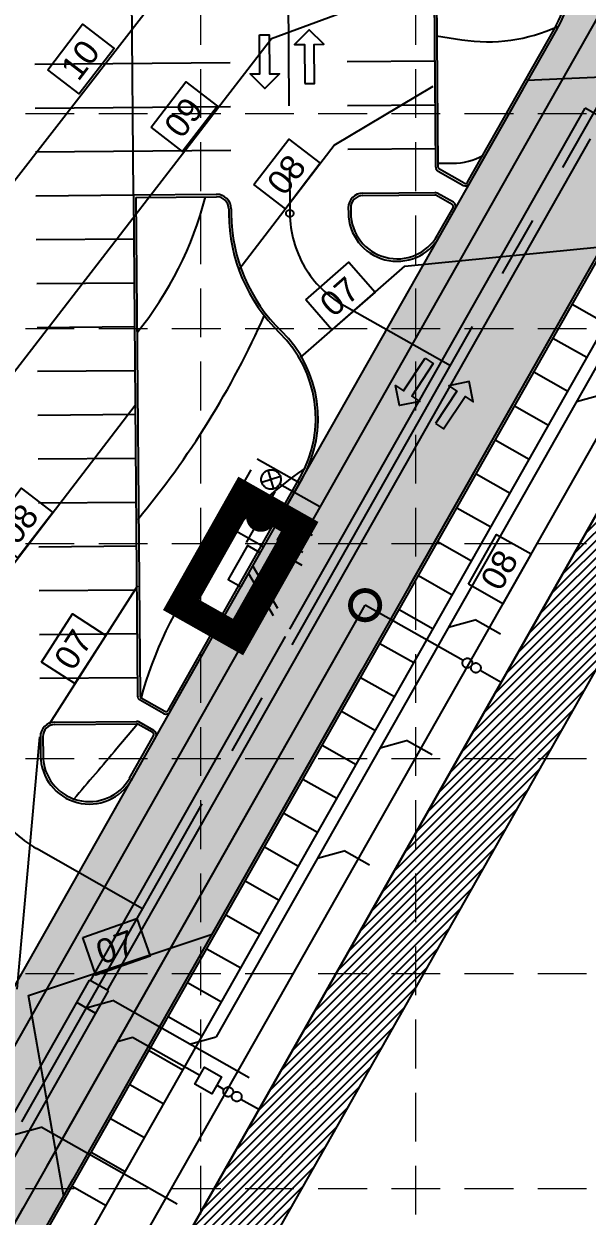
# Model space of a CAD drawing. Header units: feet. Extents: x 2467609 to 2470436, y 7119976 to 7121745.
# Drawn here: x 2468059.9 to 2468175.4, y 7121163.6 to 7121408.2 of the extents above; entities that cross this region are included whole.
import ezdxf
from ezdxf.enums import TextEntityAlignment as Align

# ---------------------------------------------------------------- set-up
doc = ezdxf.new("R2010")
doc.units = ezdxf.units.FT
doc.header["$LTSCALE"] = 100
doc.header["$MEASUREMENT"] = 0
for name, pattern in [('06117 BASE$0$CENTER2', [1.125, 0.75, -0.125, 0.125, -0.125]), ('06117 BASE$0$STRIPE', [1.2, 1, -0.2]), ('06117 WS Base$0$DASHED_SS3', [1.1, 1, -0.1]), ('06117 WS Base$0$HIDDEN', [0.375, 0.25, -0.125]), ('06117 WS Base$0$HIDDEN2', [0.1875, 0.125, -0.0625]), ('CENTER2', [1.125, 0.75, -0.125, 0.125, -0.125]), ('HIDDEN', [0.375, 0.25, -0.125]), ('SDASH', [0.15, 0.1, -0.05]), ('STRIPE', [1.2, 1, -0.2])]:
    doc.linetypes.add(name, pattern=pattern)
for name, color, linetype, lineweight in [('06117 BASE$0$A-BLDG1-HATCH', 253, 'Continuous', 25), ('06117 BASE$0$C-sidewk-strip', 253, 'Continuous', 25), ('06117 BASE$0$CP Inlet', 253, 'Continuous', 25), ('06117 BASE$0$CPCL', 253, '06117 BASE$0$CENTER2', 25), ('06117 BASE$0$CPCURB', 8, 'Continuous', 25), ('06117 BASE$0$CPCURB2', 8, 'Continuous', 25), ('06117 BASE$0$CPSTRIPE', 253, 'Continuous', 25), ('06117 BASE$0$CPWALK', 8, 'Continuous', 25), ('06117 BASE$0$DIR-ARROW', 8, 'Continuous', 25), ('CPCL', 7, 'CENTER2', 25)]:
    doc.layers.add(name, color=color, linetype=linetype, lineweight=lineweight)
for name, color, linetype in [('06117 BASE$0$BLDG-Exterior', 3, 'Continuous'), ('06117 BASE$0$firelane', 8, '06117 BASE$0$STRIPE'), ('06117 WS Base$0$CPFIT', 7, 'Continuous'), ('06117 WS Base$0$CPSEWER', 7, '06117 WS Base$0$DASHED_SS3'), ('06117 WS Base$0$CPSEWER Connect', 7, 'Continuous'), ('06117 WS Base$0$CPSEWER-FIT2', 7, 'Continuous'), ('06117 WS Base$0$CPWATER', 7, 'Continuous'), ('06117 WS Base$0$LINE-B', 1, 'Continuous'), ('06117 WS Base$0$Wtr Esmt', 8, '06117 WS Base$0$HIDDEN'), ('06117 WS Base$0$WTR-ESMT', 8, '06117 WS Base$0$HIDDEN2'), ('CPCONT', 253, 'Continuous'), ('FIRELANE-HATCH', 253, 'STRIPE'), ('GRID', 254, 'HIDDEN'), ('proposed ec', 6, 'SDASH')]:
    doc.layers.add(name, color=color, linetype=linetype)
doc.styles.get("Standard").update_dxf_attribs({"font": 'ARIAL.TTF'})
pattern_1 = [(45, (0, 0), (-0.88388347648, 0.88388347648), [])]

msp = doc.modelspace()

# ---------------------------------------------------------------- hatches: boundary and pattern name
at = {"layer": '06117 BASE$0$A-BLDG1-HATCH'}
h = msp.add_hatch(dxfattribs=at)
h.set_pattern_fill('ANSI31', color=255, scale=10, style=0)
h.set_pattern_definition(pattern_1)
h.paths.add_polyline_path([(2468296.01, 7121182.71), (2468297.32, 7121185.03), (2468300.51, 7121183.22), (2468299.2, 7121180.9), (2468306.74, 7121176.63), (2468301.86, 7121168.08), (2468314.36, 7121161.01), (2468311.74, 7121156.37), (2468312.32, 7121156.04), (2468271.24, 7121083.54), (2468270.37, 7121084.03), (2468264.45, 7121073.59), (2468265.3, 7121073.1), (2468263.52, 7121069.91), (2468258.75, 7121061.49), (2468246.92, 7121040.61), (2468236.33, 7121046.61), (2468232.72, 7121040.23), (2468228.63, 7121016.11), (2468212.85, 7120988.27), (2468194.27, 7120972.36), (2468190.66, 7120965.98), (2468204.14, 7120958.34), (2468200.53, 7120951.96), (2468201.11, 7120951.63), (2468085.76, 7120748.04), (2468085.18, 7120748.37), (2468082.06, 7120742.86), (2468079.16, 7120744.5), (2468069.79, 7120727.97), (2468033.25, 7120748.67), (2468035.06, 7120751.86), (2468038.25, 7120750.05), (2468041.7, 7120756.15), (2468038.51, 7120757.95), (2468042.29, 7120764.62), (2468000.23, 7120788.45), (2467996.46, 7120781.78), (2467993.26, 7120783.59), (2467989.81, 7120777.49), (2467993, 7120775.69), (2467991.2, 7120772.5), (2467954.65, 7120793.2), (2467964.02, 7120809.73), (2467961.12, 7120811.37), (2467964.24, 7120816.88), (2467963.66, 7120817.21), (2468079.01, 7121020.81), (2468079.59, 7121020.48), (2468083.2, 7121026.86), (2468085.81, 7121025.38), (2468090.08, 7121032.92), (2468087.47, 7121034.4), (2468087.89, 7121035.13), (2468065.26, 7121047.94), (2468064.85, 7121047.22), (2468062.24, 7121048.7), (2468063.72, 7121051.31), (2468064.88, 7121050.65), (2468067.06, 7121054.49), (2468078.59, 7121064.34), (2468072.34, 7121067.88), (2468074.15, 7121071.07), (2468076.33, 7121069.83), (2468088.48, 7121091.3), (2468086.31, 7121092.53), (2468088.12, 7121095.72), (2468094.37, 7121092.18), (2468096.88, 7121107.13), (2468099.06, 7121110.97), (2468097.9, 7121111.63), (2468098.51, 7121112.72), (2468090.97, 7121116.99), (2468090.36, 7121115.9), (2468086.73, 7121117.96), (2468088.21, 7121120.57), (2468090.82, 7121119.09), (2468095.09, 7121126.63), (2468080.3, 7121135.01), (2468083.59, 7121140.81), (2468083.01, 7121141.14), (2468198.35, 7121344.73), (2468198.93, 7121344.41), (2468202.06, 7121349.92), (2468204.96, 7121348.27), (2468214.32, 7121364.8), (2468250.87, 7121344.1), (2468249.06, 7121340.91), (2468245.87, 7121342.72), (2468242.42, 7121336.63), (2468245.61, 7121334.82), (2468241.83, 7121328.15), (2468283.88, 7121304.33), (2468287.66, 7121311), (2468291.14, 7121309.02), (2468294.59, 7121315.11), (2468291.11, 7121317.09), (2468292.92, 7121320.28), (2468329.46, 7121299.57), (2468320.1, 7121283.04), (2468323, 7121281.4), (2468319.87, 7121275.89), (2468320.45, 7121275.56), (2468274.69, 7121194.79)])
h.paths.add_polyline_path([(2468220.34, 7121343.64), (2468226.11, 7121340.3), (2468220.94, 7121331.17), (2468224.42, 7121329.2), (2468220.47, 7121322.24), (2468236.57, 7121313.12), (2468273.55, 7121292.17), (2468289.79, 7121282.97), (2468293.73, 7121289.93), (2468297.21, 7121287.96), (2468302.38, 7121297.08), (2468308.21, 7121293.85), (2468308.09, 7121293.63), (2468299.25, 7121277.82), (2468302.62, 7121275.86), (2468253.91, 7121189.9), (2468286.54, 7121171.41), (2468281.45, 7121162.42), (2468293.92, 7121155.35), (2468240.68, 7121061.39), (2468230.56, 7121067.12), (2468218.47, 7121045.9), (2468214.25, 7121020.65), (2468201.58, 7120998.28), (2468182.93, 7120982.41), (2468168.85, 7120961.1), (2468183.7, 7120952.69), (2468076.4, 7120763.3), (2468072.92, 7120765.27), (2468063.88, 7120749.32), (2468063.72, 7120749.03), (2468057.92, 7120752.32), (2468063.18, 7120761.6), (2468059.7, 7120763.57), (2468063.64, 7120770.53), (2468047.4, 7120779.73), (2468010.57, 7120800.6), (2467994.33, 7120809.8), (2467990.38, 7120802.84), (2467986.9, 7120804.81), (2467981.74, 7120795.69), (2467975.9, 7120798.92), (2467976.01, 7120799.11), (2467985.05, 7120815.06), (2467981.56, 7120817.03), (2468088.86, 7121006.42), (2468089.95, 7121005.8), (2468109.42, 7121040.17), (2468095.28, 7121048.18), (2468084.26, 7121054.42), (2468094.38, 7121072.29), (2468102.4, 7121086.45), (2468111.24, 7121102.04), (2468120.12, 7121117.72), (2468113.01, 7121121.74), (2468118.01, 7121130.55), (2468100.69, 7121140.56), (2468207.71, 7121329.47), (2468211.19, 7121327.5)], flags=16)
h = msp.add_hatch(dxfattribs=at)
h.set_pattern_fill('ANSI31', color=255, scale=10, style=0)
h.set_pattern_definition(pattern_1)
h.paths.add_polyline_path([(2468296.01, 7121182.71), (2468297.32, 7121185.03), (2468300.51, 7121183.22), (2468299.2, 7121180.9), (2468306.74, 7121176.63), (2468301.86, 7121168.08), (2468314.36, 7121161.01), (2468311.74, 7121156.37), (2468312.32, 7121156.04), (2468271.24, 7121083.54), (2468270.37, 7121084.03), (2468264.45, 7121073.59), (2468265.3, 7121073.1), (2468263.52, 7121069.91), (2468258.75, 7121061.49), (2468246.92, 7121040.61), (2468236.33, 7121046.61), (2468232.72, 7121040.23), (2468228.63, 7121016.11), (2468212.85, 7120988.27), (2468194.27, 7120972.36), (2468190.66, 7120965.98), (2468204.14, 7120958.34), (2468200.53, 7120951.96), (2468201.11, 7120951.63), (2468085.76, 7120748.04), (2468085.18, 7120748.37), (2468082.06, 7120742.86), (2468079.16, 7120744.5), (2468069.79, 7120727.97), (2468033.25, 7120748.67), (2468035.06, 7120751.86), (2468038.25, 7120750.05), (2468041.7, 7120756.15), (2468038.51, 7120757.95), (2468042.29, 7120764.62), (2468000.23, 7120788.45), (2467996.46, 7120781.78), (2467993.26, 7120783.59), (2467989.81, 7120777.49), (2467993, 7120775.69), (2467991.2, 7120772.5), (2467954.65, 7120793.2), (2467964.02, 7120809.73), (2467961.12, 7120811.37), (2467964.24, 7120816.88), (2467963.66, 7120817.21), (2468079.01, 7121020.81), (2468079.59, 7121020.48), (2468083.2, 7121026.86), (2468085.81, 7121025.38), (2468090.08, 7121032.92), (2468087.47, 7121034.4), (2468087.89, 7121035.13), (2468065.26, 7121047.94), (2468064.85, 7121047.22), (2468062.24, 7121048.7), (2468063.72, 7121051.31), (2468064.88, 7121050.65), (2468067.06, 7121054.49), (2468078.59, 7121064.34), (2468072.34, 7121067.88), (2468074.15, 7121071.07), (2468076.33, 7121069.83), (2468088.48, 7121091.3), (2468086.31, 7121092.53), (2468088.12, 7121095.72), (2468094.37, 7121092.18), (2468096.88, 7121107.13), (2468099.06, 7121110.97), (2468097.9, 7121111.63), (2468098.51, 7121112.72), (2468090.97, 7121116.99), (2468090.36, 7121115.9), (2468086.73, 7121117.96), (2468088.21, 7121120.57), (2468090.82, 7121119.09), (2468095.09, 7121126.63), (2468080.3, 7121135.01), (2468083.59, 7121140.81), (2468083.01, 7121141.14), (2468198.35, 7121344.73), (2468198.93, 7121344.41), (2468202.06, 7121349.92), (2468204.96, 7121348.27), (2468214.32, 7121364.8), (2468250.87, 7121344.1), (2468249.06, 7121340.91), (2468245.87, 7121342.72), (2468242.42, 7121336.63), (2468245.61, 7121334.82), (2468241.83, 7121328.15), (2468283.88, 7121304.33), (2468287.66, 7121311), (2468291.14, 7121309.02), (2468294.59, 7121315.11), (2468291.11, 7121317.09), (2468292.92, 7121320.28), (2468329.46, 7121299.57), (2468320.1, 7121283.04), (2468323, 7121281.4), (2468319.87, 7121275.89), (2468320.45, 7121275.56), (2468274.69, 7121194.79)])
h.paths.add_polyline_path([(2468220.34, 7121343.64), (2468226.11, 7121340.3), (2468220.94, 7121331.17), (2468224.42, 7121329.2), (2468220.47, 7121322.24), (2468236.57, 7121313.12), (2468273.55, 7121292.17), (2468289.79, 7121282.97), (2468293.73, 7121289.93), (2468297.21, 7121287.96), (2468302.38, 7121297.08), (2468308.21, 7121293.85), (2468308.09, 7121293.63), (2468299.25, 7121277.82), (2468302.62, 7121275.86), (2468253.91, 7121189.9), (2468286.54, 7121171.41), (2468281.45, 7121162.42), (2468293.92, 7121155.35), (2468240.68, 7121061.39), (2468230.56, 7121067.12), (2468218.47, 7121045.9), (2468214.25, 7121020.65), (2468201.58, 7120998.28), (2468182.93, 7120982.41), (2468168.85, 7120961.1), (2468183.7, 7120952.69), (2468076.4, 7120763.3), (2468072.92, 7120765.27), (2468063.88, 7120749.32), (2468063.72, 7120749.03), (2468057.92, 7120752.32), (2468063.18, 7120761.6), (2468059.7, 7120763.57), (2468063.64, 7120770.53), (2468047.4, 7120779.73), (2468010.57, 7120800.6), (2467994.33, 7120809.8), (2467990.38, 7120802.84), (2467986.9, 7120804.81), (2467981.74, 7120795.69), (2467975.9, 7120798.92), (2467976.01, 7120799.11), (2467985.05, 7120815.06), (2467981.56, 7120817.03), (2468088.86, 7121006.42), (2468089.95, 7121005.8), (2468109.42, 7121040.17), (2468095.28, 7121048.18), (2468084.26, 7121054.42), (2468094.38, 7121072.29), (2468102.4, 7121086.45), (2468111.24, 7121102.04), (2468120.12, 7121117.72), (2468113.01, 7121121.74), (2468118.01, 7121130.55), (2468100.69, 7121140.56), (2468207.71, 7121329.47), (2468211.19, 7121327.5)], flags=16)
at = {"layer": 'FIRELANE-HATCH'}
h = msp.add_hatch(color=9, dxfattribs=at)
h.paths.add_polyline_path([(2468922.97, 7121187.19, -0.414214), (2468942.81, 7121207.35), (2469278.26, 7121210.08), (2469277.9, 7121254.08, -0.414214), (2469297.74, 7121274.24), (2469375.13, 7121274.87, -0.137354), (2469390.75, 7121270.64), (2469629.71, 7121128.09, -0.261956), (2469644.34, 7121102.57), (2469645.12, 7121007.13, 0.414214), (2469699.55, 7120953.58), (2469751.67, 7120954, 0.261956), (2469797.6, 7120980.33), (2469803.18, 7120989.68, 0.414214), (2469784.47, 7121063.72), (2469403.04, 7121291.25, 0.137354), (2469374.94, 7121298.87), (2468491.92, 7121291.68, -0.131652), (2468476.89, 7121295.58), (2468199.89, 7121452.51, -0.072593), (2468186.2, 7121463.15, 0.206219), (2468142.45, 7121481.57), (2467847.8, 7121479.17), (2467848.23, 7121449.17), (2468142.69, 7121451.57, -0.577353), (2468169.04, 7121406.78), (2467935.49, 7120994.55, -0.266268), (2467909.82, 7120979.34), (2467855.02, 7120978.55), (2467855.45, 7120948.56), (2467910.25, 7120949.35, 0.266268), (2467961.59, 7120979.76), (2468192.67, 7121387.64, -0.414214), (2468233.56, 7121398.96), (2468336.11, 7121340.86, -0.414214), (2468347.43, 7121299.97), (2468320.22, 7121251.95, 0.414214), (2468338.7, 7121185.16), (2468373.42, 7121165.49, 0.57735), (2468446.57, 7121208.52), (2468446.28, 7121243.96, -1), (2468481.65, 7121244.25), (2468482.67, 7121118.6, 0.414214), (2468532.07, 7121070), (2468873.9, 7121072.79, -0.414214), (2468894.07, 7121052.95), (2468895.4, 7120889.72), (2468884.83, 7120735.24, -0.392002), (2468855.14, 7120707.29), (2468450.27, 7120703.99, -0.131652), (2468375.11, 7120723.48), (2468264.21, 7120786.31, 0.463862), (2468102.32, 7120726.63, 0.45081), (2468173.2, 7120596.29), (2468276.95, 7120572.47, -0.347281), (2468315.76, 7120524.14), (2468315.82, 7120517.93), (2468339.81, 7120518.12), (2468339.76, 7120524.34, 0.347281), (2468282.32, 7120595.86), (2468178.57, 7120619.68, -0.45081), (2468124.87, 7120718.42, -0.463862), (2468252.38, 7120765.43), (2468363.28, 7120702.6, 0.131652), (2468450.47, 7120679.99), (2468832.08, 7120683.1, -0.414214), (2468867.36, 7120648.39), (2468868.39, 7120522.43), (2468892.38, 7120522.62), (2468891.26, 7120660.62), (2468903.26, 7120660.72), (2468904.38, 7120522.72), (2468928.38, 7120522.92)])
h.paths.add_polyline_path([(2468873.66, 7121102.78), (2468531.82, 7121100, -0.414214), (2468506.62, 7121124.8), (2468505.62, 7121247.79, -0.414214), (2468525.46, 7121267.95), (2468872.29, 7121270.78, -0.414214), (2468892.45, 7121250.94), (2468893.5, 7121122.95, -0.414214)], flags=16)
h.paths.add_polyline_path([(2468942.29, 7121271.35), (2469233.74, 7121273.72, -1), (2469234.06, 7121233.72), (2468942.62, 7121231.35, -1)], flags=16)
h.paths.add_polyline_path([(2468385.25, 7121186.37), (2468350.53, 7121206.04, -0.414214), (2468341.1, 7121240.12), (2468370.77, 7121292.49, -0.414214), (2468404.85, 7121301.92), (2468409.33, 7121299.38, -0.267949), (2468422.01, 7121277.83), (2468422.57, 7121208.33, -0.57735)], flags=16)
h.paths.add_polyline_path([(2469698.85, 7121086.85), (2469772.17, 7121043.11, -0.414214), (2469782.57, 7121001.98), (2469776.99, 7120992.63, -0.261956), (2469751.47, 7120978), (2469699.36, 7120977.57, -0.414214), (2469669.11, 7121007.33), (2469668.61, 7121069.51, -0.584841)], flags=16)

# ---------------------------------------------------------------- linework, layer by layer
at = {"layer": '06117 BASE$0$A-BLDG1-HATCH', "color": 255}
for points in [[(2468083.01, 7121141.14), (2468198.35, 7121344.73)], [(2468083.01, 7121141.14), (2468198.35, 7121344.73)], [(2468100.69, 7121140.56), (2468207.71, 7121329.47), (2468211.19, 7121327.5), (2468220.34, 7121343.64), (2468226.11, 7121340.3), (2468220.94, 7121331.17), (2468224.42, 7121329.2), (2468220.47, 7121322.24), (2468236.57, 7121313.12), (2468273.55, 7121292.17), (2468289.79, 7121282.97), (2468293.73, 7121289.93), (2468297.21, 7121287.96), (2468302.38, 7121297.08), (2468308.21, 7121293.85), (2468308.09, 7121293.63), (2468299.25, 7121277.82), (2468302.62, 7121275.86), (2468253.91, 7121189.9), (2468286.54, 7121171.41), (2468281.45, 7121162.42)], [(2468100.69, 7121140.56), (2468207.71, 7121329.47), (2468211.19, 7121327.5), (2468220.34, 7121343.64), (2468226.11, 7121340.3), (2468220.94, 7121331.17), (2468224.42, 7121329.2), (2468220.47, 7121322.24), (2468236.57, 7121313.12), (2468273.55, 7121292.17), (2468289.79, 7121282.97), (2468293.73, 7121289.93), (2468297.21, 7121287.96), (2468302.38, 7121297.08), (2468308.21, 7121293.85), (2468308.09, 7121293.63), (2468299.25, 7121277.82), (2468302.62, 7121275.86), (2468253.91, 7121189.9), (2468286.54, 7121171.41), (2468281.45, 7121162.42)]]:
    msp.add_lwpolyline(points, dxfattribs=at)
at = {"layer": '06117 BASE$0$BLDG-Exterior', "color": 7}
msp.add_lwpolyline([(2468198.35, 7121344.73), (2468083.01, 7121141.14)], dxfattribs=at)
msp.add_lwpolyline([(2468198.35, 7121344.73), (2468083.01, 7121141.14)], dxfattribs=at)
at = {"layer": '06117 BASE$0$C-sidewk-strip'}
for p, q in [((2468172.31, 7121350.68), (2468179.27, 7121346.74)), ((2468172.31, 7121350.68), (2468179.27, 7121346.74)), ((2468168.36, 7121343.72), (2468175.32, 7121339.78)), ((2468168.36, 7121343.72), (2468175.32, 7121339.78)), ((2468164.42, 7121336.76), (2468171.38, 7121332.82)), ((2468164.42, 7121336.76), (2468171.38, 7121332.82)), ((2468160.48, 7121329.8), (2468167.44, 7121325.85)), ((2468160.48, 7121329.8), (2468167.44, 7121325.85)), ((2468156.53, 7121322.84), (2468163.49, 7121318.89)), ((2468156.53, 7121322.84), (2468163.49, 7121318.89)), ((2468152.59, 7121315.88), (2468159.55, 7121311.93)), ((2468152.59, 7121315.88), (2468159.55, 7121311.93)), ((2468148.65, 7121308.92), (2468155.61, 7121304.97)), ((2468148.65, 7121308.92), (2468155.61, 7121304.97)), ((2468144.7, 7121301.96), (2468151.66, 7121298.01)), ((2468144.7, 7121301.96), (2468151.66, 7121298.01)), ((2468140.76, 7121295), (2468147.72, 7121291.05)), ((2468140.76, 7121295), (2468147.72, 7121291.05)), ((2468136.82, 7121288.03), (2468143.78, 7121284.09)), ((2468136.82, 7121288.03), (2468143.78, 7121284.09)), ((2468132.87, 7121281.07), (2468139.83, 7121277.13)), ((2468132.87, 7121281.07), (2468139.83, 7121277.13)), ((2468128.93, 7121274.11), (2468135.89, 7121270.17)), ((2468128.93, 7121274.11), (2468135.89, 7121270.17)), ((2468124.99, 7121267.15), (2468131.95, 7121263.21)), ((2468124.99, 7121267.15), (2468131.95, 7121263.21)), ((2468121.04, 7121260.19), (2468128, 7121256.25)), ((2468121.04, 7121260.19), (2468128, 7121256.25)), ((2468121.04, 7121260.19), (2468128, 7121256.25)), ((2468121.04, 7121260.19), (2468128, 7121256.25)), ((2468117.1, 7121253.23), (2468124.06, 7121249.29)), ((2468117.1, 7121253.23), (2468124.06, 7121249.29)), ((2468117.1, 7121253.23), (2468124.06, 7121249.29)), ((2468117.1, 7121253.23), (2468124.06, 7121249.29)), ((2468113.16, 7121246.27), (2468120.12, 7121242.33)), ((2468113.16, 7121246.27), (2468120.12, 7121242.33)), ((2468109.21, 7121239.31), (2468116.17, 7121235.37)), ((2468109.21, 7121239.31), (2468116.17, 7121235.37)), ((2468105.27, 7121232.35), (2468112.23, 7121228.41)), ((2468105.27, 7121232.35), (2468112.23, 7121228.41)), ((2468101.33, 7121225.39), (2468108.29, 7121221.45)), ((2468101.33, 7121225.39), (2468108.29, 7121221.45)), ((2468097.38, 7121218.43), (2468104.34, 7121214.49)), ((2468097.38, 7121218.43), (2468104.34, 7121214.49)), ((2468093.44, 7121211.47), (2468100.4, 7121207.53)), ((2468093.44, 7121211.47), (2468100.4, 7121207.53)), ((2468089.5, 7121204.51), (2468096.46, 7121200.56)), ((2468089.5, 7121204.51), (2468096.46, 7121200.56)), ((2468085.55, 7121197.55), (2468092.51, 7121193.6)), ((2468085.55, 7121197.55), (2468092.51, 7121193.6)), ((2468081.61, 7121190.59), (2468088.57, 7121186.64)), ((2468081.61, 7121190.59), (2468088.57, 7121186.64)), ((2468077.66, 7121183.63), (2468084.63, 7121179.68)), ((2468077.66, 7121183.63), (2468084.63, 7121179.68)), ((2468073.72, 7121176.67), (2468080.68, 7121172.72)), ((2468073.72, 7121176.67), (2468080.68, 7121172.72)), ((2468069.78, 7121169.71), (2468076.74, 7121165.76)), ((2468069.78, 7121169.71), (2468076.74, 7121165.76))]:
    msp.add_line(p, q, dxfattribs=at)
at = {"layer": '06117 BASE$0$CP Inlet'}
msp.add_lwpolyline([(2468104.41, 7121292.7), (2468108.35, 7121299.66), (2468105.74, 7121301.14), (2468101.8, 7121294.18)], close=True, dxfattribs=at)
msp.add_lwpolyline([(2468104.41, 7121292.7), (2468108.35, 7121299.66), (2468105.74, 7121301.14), (2468101.8, 7121294.18)], close=True, dxfattribs=at)
at = {"layer": '06117 BASE$0$CPCL'}
for p, q in [((2467948.54, 7120987.16), (2468220.51, 7121467.21)), ((2467948.54, 7120987.16), (2468220.51, 7121467.21)), ((2468113.62, 7121466.33), (2468114.41, 7121369.3)), ((2468113.62, 7121466.33), (2468114.41, 7121369.3)), ((2468147.32, 7121338.01), (2468125.57, 7121350.34)), ((2468147.32, 7121338.01), (2468125.57, 7121350.34)), ((2468084.22, 7121226.65), (2468062.47, 7121238.97)), ((2468084.22, 7121226.65), (2468062.47, 7121238.97))]:
    msp.add_line(p, q, dxfattribs=at)
for centre in [(2468136.41, 7121369.48), (2468136.41, 7121369.48), (2468073.32, 7121258.11), (2468073.32, 7121258.11)]:
    msp.add_arc(centre, 22, 180.4671, 240.4665, dxfattribs=at)
at = {"layer": '06117 BASE$0$CPCURB'}
for p, q in [((2468144.34, 7121378.78), (2468143.86, 7121436.58)), ((2468144.34, 7121378.78), (2468143.86, 7121436.58)), ((2468151.27, 7121375.42), (2468169.04, 7121406.78)), ((2468151.27, 7121375.42), (2468169.04, 7121406.78)), ((2468014.38, 7121072.94), (2468192.67, 7121387.64)), ((2468014.38, 7121072.94), (2468192.67, 7121387.64)), ((2468149.91, 7121375.05), (2468144.84, 7121377.92)), ((2468149.91, 7121375.05), (2468144.84, 7121377.92)), ((2468082.38, 7121373.08), (2468099.38, 7121373.22)), ((2468082.38, 7121373.08), (2468099.38, 7121373.22)), ((2468082.38, 7121373.08), (2468083.22, 7121270.28)), ((2468082.38, 7121373.08), (2468083.22, 7121270.28)), ((2468129.38, 7121373.46), (2468144.11, 7121373.58)), ((2468129.38, 7121373.46), (2468144.11, 7121373.58)), ((2468147.94, 7121371.57), (2468144.61, 7121373.45)), ((2468147.94, 7121371.57), (2468144.61, 7121373.45)), ((2468102.4, 7121370.24), (2468102.41, 7121369.2)), ((2468102.4, 7121370.24), (2468102.41, 7121369.2)), ((2468126.4, 7121370.44), (2468126.41, 7121369.4)), ((2468126.4, 7121370.44), (2468126.41, 7121369.4)), ((2468145.11, 7121364.55), (2468148.31, 7121370.2)), ((2468145.11, 7121364.55), (2468148.31, 7121370.2)), ((2468089.89, 7121267.07), (2468116.98, 7121314.9)), ((2468089.89, 7121267.07), (2468116.98, 7121314.9)), ((2468088.52, 7121266.7), (2468083.72, 7121269.41)), ((2468088.52, 7121266.7), (2468083.72, 7121269.41)), ((2468066.26, 7121264.94), (2468082.99, 7121265.08)), ((2468066.26, 7121264.94), (2468082.99, 7121265.08)), ((2468086.55, 7121263.22), (2468083.49, 7121264.95)), ((2468086.55, 7121263.22), (2468083.49, 7121264.95)), ((2468063.29, 7121261.92), (2468063.32, 7121258.03)), ((2468063.29, 7121261.92), (2468063.32, 7121258.03)), ((2468082.02, 7121253.18), (2468086.93, 7121261.85)), ((2468082.02, 7121253.18), (2468086.93, 7121261.85))]:
    msp.add_line(p, q, dxfattribs=at)
for centre, radius, start, end in [((2468142.94, 7121421.57), 30, 330.4665, 90.4671), ((2468142.94, 7121421.57), 30, 330.4665, 90.4671), ((2468145.34, 7121378.79), 1, 180.4671, 240.4665), ((2468145.34, 7121378.79), 1, 180.4671, 240.4665), ((2468150.4, 7121375.92), 1, 240.4665, 330.4665), ((2468150.4, 7121375.92), 1, 240.4665, 330.4665), ((2468099.4, 7121370.22), 3, 0.4671, 90.4671), ((2468099.4, 7121370.22), 3, 0.4671, 90.4671), ((2468129.4, 7121370.46), 3, 90.4671, 180.4671), ((2468129.4, 7121370.46), 3, 90.4671, 180.4671), ((2468144.12, 7121372.58), 1, 60.4665, 90.4671), ((2468144.12, 7121372.58), 1, 60.4665, 90.4671), ((2468136.41, 7121369.48), 34, 180.4671, 225.7381), ((2468136.41, 7121369.48), 34, 180.4671, 225.7381), ((2468136.41, 7121369.48), 10, 180.4671, 330.4665), ((2468136.41, 7121369.48), 10, 180.4671, 330.4665), ((2468147.44, 7121370.7), 1, 330.4665, 60.4665), ((2468147.44, 7121370.7), 1, 330.4665, 60.4665), ((2468095.23, 7121327.23), 25, 330.4665, 45.7381), ((2468095.23, 7121327.23), 25, 330.4665, 45.7381), ((2468084.22, 7121270.28), 1, 180.4671, 240.4665), ((2468084.22, 7121270.28), 1, 180.4671, 240.4665), ((2468089.02, 7121267.57), 1, 240.4665, 330.4665), ((2468089.02, 7121267.57), 1, 240.4665, 330.4665), ((2468066.28, 7121261.94), 3, 90.4671, 180.4671), ((2468066.28, 7121261.94), 3, 90.4671, 180.4671), ((2468083, 7121264.08), 1, 60.4665, 90.4671), ((2468083, 7121264.08), 1, 60.4665, 90.4671), ((2468086.06, 7121262.35), 1, 330.4665, 60.4665), ((2468086.06, 7121262.35), 1, 330.4665, 60.4665), ((2468073.32, 7121258.11), 10, 180.4671, 330.4665), ((2468073.32, 7121258.11), 10, 180.4671, 330.4665)]:
    msp.add_arc(centre, radius, start, end, dxfattribs=at)
at = {"layer": '06117 BASE$0$CPCURB2'}
for p, q in [((2468144.84, 7121378.78), (2468144.36, 7121437.08)), ((2468144.84, 7121378.78), (2468144.36, 7121437.08)), ((2468150.84, 7121375.67), (2468168.6, 7121407.03)), ((2468150.84, 7121375.67), (2468168.6, 7121407.03)), ((2468017.53, 7121077.48), (2468193.11, 7121387.39)), ((2468017.53, 7121077.48), (2468193.11, 7121387.39)), ((2468150.15, 7121375.48), (2468145.09, 7121378.35)), ((2468150.15, 7121375.48), (2468145.09, 7121378.35)), ((2468082.88, 7121372.58), (2468099.38, 7121372.72)), ((2468082.88, 7121372.58), (2468099.38, 7121372.72)), ((2468082.88, 7121372.58), (2468083.72, 7121270.28)), ((2468082.88, 7121372.58), (2468083.72, 7121270.28)), ((2468129.38, 7121372.96), (2468144.11, 7121373.08)), ((2468129.38, 7121372.96), (2468144.11, 7121373.08)), ((2468147.69, 7121371.13), (2468144.36, 7121373.02)), ((2468147.69, 7121371.13), (2468144.36, 7121373.02)), ((2468101.9, 7121370.24), (2468101.91, 7121369.2)), ((2468101.9, 7121370.24), (2468101.91, 7121369.2)), ((2468126.9, 7121370.44), (2468126.91, 7121369.4)), ((2468126.9, 7121370.44), (2468126.91, 7121369.4)), ((2468144.68, 7121364.8), (2468147.88, 7121370.45)), ((2468144.68, 7121364.8), (2468147.88, 7121370.45)), ((2468089.45, 7121267.32), (2468116.55, 7121315.15)), ((2468089.45, 7121267.32), (2468116.55, 7121315.15)), ((2468088.77, 7121267.13), (2468083.97, 7121269.85)), ((2468088.77, 7121267.13), (2468083.97, 7121269.85)), ((2468066.26, 7121264.44), (2468083, 7121264.58)), ((2468066.26, 7121264.44), (2468083, 7121264.58)), ((2468086.31, 7121262.78), (2468083.25, 7121264.51)), ((2468086.31, 7121262.78), (2468083.25, 7121264.51)), ((2468063.79, 7121261.92), (2468063.82, 7121258.04)), ((2468063.79, 7121261.92), (2468063.82, 7121258.04)), ((2468081.58, 7121253.43), (2468086.49, 7121262.1)), ((2468081.58, 7121253.43), (2468086.49, 7121262.1))]:
    msp.add_line(p, q, dxfattribs=at)
for centre, radius, start, end in [((2468142.94, 7121421.57), 29.5, 330.4665, 90.4671), ((2468142.94, 7121421.57), 29.5, 330.4665, 90.4671), ((2468145.34, 7121378.79), 0.5, 180.4671, 240.4665), ((2468145.34, 7121378.79), 0.5, 180.4671, 240.4665), ((2468150.4, 7121375.92), 0.5, 240.4665, 330.4665), ((2468150.4, 7121375.92), 0.5, 240.4665, 330.4665), ((2468099.4, 7121370.22), 2.5, 0.4671, 90.4671), ((2468099.4, 7121370.22), 2.5, 0.4671, 90.4671), ((2468129.4, 7121370.46), 2.5, 90.4671, 180.4671), ((2468129.4, 7121370.46), 2.5, 90.4671, 180.4671), ((2468144.12, 7121372.58), 0.5, 60.4665, 90.4671), ((2468144.12, 7121372.58), 0.5, 60.4665, 90.4671), ((2468136.41, 7121369.48), 34.5, 180.4671, 225.7381), ((2468136.41, 7121369.48), 34.5, 180.4671, 225.7381), ((2468136.41, 7121369.48), 9.5, 180.4671, 330.4665), ((2468136.41, 7121369.48), 9.5, 180.4671, 330.4665), ((2468147.44, 7121370.7), 0.5, 330.4665, 60.4665), ((2468147.44, 7121370.7), 0.5, 330.4665, 60.4665), ((2468095.23, 7121327.23), 24.5, 330.4665, 45.7381), ((2468095.23, 7121327.23), 24.5, 330.4665, 45.7381), ((2468084.22, 7121270.28), 0.5, 180.4671, 240.4665), ((2468084.22, 7121270.28), 0.5, 180.4671, 240.4665), ((2468089.02, 7121267.57), 0.5, 240.4665, 330.4665), ((2468089.02, 7121267.57), 0.5, 240.4665, 330.4665), ((2468066.28, 7121261.94), 2.5, 90.4671, 180.4671), ((2468066.28, 7121261.94), 2.5, 90.4671, 180.4671), ((2468083, 7121264.08), 0.5, 60.4665, 90.4671), ((2468083, 7121264.08), 0.5, 60.4665, 90.4671), ((2468086.06, 7121262.35), 0.5, 330.4665, 60.4665), ((2468086.06, 7121262.35), 0.5, 330.4665, 60.4665), ((2468073.32, 7121258.11), 9.5, 180.4671, 330.4665), ((2468073.32, 7121258.11), 9.5, 180.4671, 330.4665)]:
    msp.add_arc(centre, radius, start, end, dxfattribs=at)
at = {"layer": '06117 BASE$0$CPSTRIPE'}
for p, q in [((2468082.38, 7121373.08), (2468081.87, 7121436.08)), ((2468082.38, 7121373.08), (2468081.87, 7121436.08)), ((2468062.16, 7121399.91), (2468102.16, 7121400.24)), ((2468062.16, 7121399.91), (2468102.16, 7121400.24)), ((2468126.16, 7121400.43), (2468144.16, 7121400.58)), ((2468126.16, 7121400.43), (2468144.16, 7121400.58)), ((2468062.23, 7121390.91), (2468102.23, 7121391.24)), ((2468062.23, 7121390.91), (2468102.23, 7121391.24)), ((2468126.23, 7121391.44), (2468144.23, 7121391.58)), ((2468126.23, 7121391.44), (2468144.23, 7121391.58)), ((2468062.31, 7121381.91), (2468102.31, 7121382.24)), ((2468062.31, 7121381.91), (2468102.31, 7121382.24)), ((2468126.3, 7121382.44), (2468144.3, 7121382.58)), ((2468126.3, 7121382.44), (2468144.3, 7121382.58)), ((2468062.38, 7121372.91), (2468082.38, 7121373.08)), ((2468062.38, 7121372.91), (2468082.38, 7121373.08)), ((2468062.45, 7121363.91), (2468082.45, 7121364.08)), ((2468062.45, 7121363.91), (2468082.45, 7121364.08)), ((2468062.53, 7121354.91), (2468082.53, 7121355.08)), ((2468062.53, 7121354.91), (2468082.53, 7121355.08)), ((2468062.6, 7121345.92), (2468082.6, 7121346.08)), ((2468062.6, 7121345.92), (2468082.6, 7121346.08)), ((2468062.67, 7121336.92), (2468082.67, 7121337.08)), ((2468062.67, 7121336.92), (2468082.67, 7121337.08)), ((2468062.75, 7121327.92), (2468082.75, 7121328.08)), ((2468062.75, 7121327.92), (2468082.75, 7121328.08)), ((2468062.82, 7121318.92), (2468082.82, 7121319.08)), ((2468062.82, 7121318.92), (2468082.82, 7121319.08)), ((2468062.89, 7121309.92), (2468082.89, 7121310.08)), ((2468062.89, 7121309.92), (2468082.89, 7121310.08)), ((2468062.97, 7121300.92), (2468082.97, 7121301.08)), ((2468062.97, 7121300.92), (2468082.97, 7121301.08)), ((2468063.04, 7121291.92), (2468083.04, 7121292.08)), ((2468063.04, 7121291.92), (2468083.04, 7121292.08)), ((2468063.11, 7121282.92), (2468083.11, 7121283.08)), ((2468063.11, 7121282.92), (2468083.11, 7121283.08)), ((2468063.19, 7121273.92), (2468083.19, 7121274.08)), ((2468063.19, 7121273.92), (2468083.19, 7121274.08))]:
    msp.add_line(p, q, dxfattribs=at)
at = {"layer": '06117 BASE$0$CPWALK'}
msp.add_line((2468065.89, 7121146.62), (2468198.59, 7121380.84), dxfattribs=at)
msp.add_line((2468065.89, 7121146.62), (2468198.59, 7121380.84), dxfattribs=at)
at = {"layer": '06117 BASE$0$DIR-ARROW'}
for points in [[(2468108.21, 7121405.93), (2468110.21, 7121405.94), (2468110.28, 7121397.94), (2468112.28, 7121397.96), (2468109.3, 7121394.93), (2468106.28, 7121397.91), (2468108.28, 7121397.93)], [(2468108.21, 7121405.93), (2468110.21, 7121405.94), (2468110.28, 7121397.94), (2468112.28, 7121397.96), (2468109.3, 7121394.93), (2468106.28, 7121397.91), (2468108.28, 7121397.93)], [(2468117.46, 7121395.96), (2468119.46, 7121395.97), (2468119.4, 7121403.97), (2468121.4, 7121403.99), (2468118.37, 7121406.97), (2468115.4, 7121403.94), (2468117.4, 7121403.96)], [(2468117.46, 7121395.96), (2468119.46, 7121395.97), (2468119.4, 7121403.97), (2468121.4, 7121403.99), (2468118.37, 7121406.97), (2468115.4, 7121403.94), (2468117.4, 7121403.96)], [(2468142.15, 7121339.6), (2468143.82, 7121338.5), (2468139.42, 7121331.82), (2468141.08, 7121330.72), (2468136.93, 7121329.87), (2468136.08, 7121334.02), (2468137.75, 7121332.92)], [(2468142.15, 7121339.6), (2468143.82, 7121338.5), (2468139.42, 7121331.82), (2468141.08, 7121330.72), (2468136.93, 7121329.87), (2468136.08, 7121334.02), (2468137.75, 7121332.92)], [(2468144.27, 7121326.17), (2468145.94, 7121325.07), (2468150.35, 7121331.75), (2468152.02, 7121330.65), (2468151.16, 7121334.8), (2468147.01, 7121333.95), (2468148.68, 7121332.85)], [(2468144.27, 7121326.17), (2468145.94, 7121325.07), (2468150.35, 7121331.75), (2468152.02, 7121330.65), (2468151.16, 7121334.8), (2468147.01, 7121333.95), (2468148.68, 7121332.85)]]:
    msp.add_lwpolyline(points, close=True, dxfattribs=at)
at = {"layer": '06117 BASE$0$firelane'}
for p, q in [((2467935.49, 7120994.55), (2468169.04, 7121406.78)), ((2467935.49, 7120994.55), (2468169.04, 7121406.78)), ((2467961.59, 7120979.76), (2468192.67, 7121387.64)), ((2467961.59, 7120979.76), (2468192.67, 7121387.64))]:
    msp.add_line(p, q, dxfattribs=at)
msp.add_arc((2468142.94, 7121421.57), 30, 330.4665, 90.4671, dxfattribs=at)
msp.add_arc((2468142.94, 7121421.57), 30, 330.4665, 90.4671, dxfattribs=at)
at = {"layer": '06117 WS Base$0$CPFIT'}
for p, q in [((2468120.57, 7121309.07), (2468112.31, 7121313.75)), ((2468120.57, 7121309.07), (2468112.31, 7121313.75)), ((2468105.51, 7121301.75), (2468111.42, 7121312.19)), ((2468105.51, 7121301.75), (2468111.42, 7121312.19)), ((2468103.24, 7121309.92), (2468108.46, 7121306.97)), ((2468103.24, 7121309.92), (2468108.46, 7121306.97)), ((2468114.19, 7121306.6), (2468111.77, 7121302.22)), ((2468114.19, 7121306.6), (2468111.77, 7121302.22)), ((2468112.88, 7121307.32), (2468115.5, 7121305.87)), ((2468112.88, 7121307.32), (2468115.5, 7121305.87)), ((2468114.25, 7121301.96), (2468115.73, 7121304.57)), ((2468114.25, 7121301.96), (2468115.73, 7121304.57)), ((2468116.41, 7121304.76), (2468119.02, 7121303.28)), ((2468116.41, 7121304.76), (2468119.02, 7121303.28)), ((2468111.77, 7121298.35), (2468113.27, 7121300.95)), ((2468111.77, 7121298.35), (2468113.27, 7121300.95)), ((2468114.44, 7121301.28), (2468117.05, 7121299.8)), ((2468114.44, 7121301.28), (2468117.05, 7121299.8)), ((2468112.52, 7121299.65), (2468116.85, 7121297.15)), ((2468112.52, 7121299.65), (2468116.85, 7121297.15))]:
    msp.add_line(p, q, dxfattribs=at)
at = {"layer": '06117 WS Base$0$CPFIT', "const_width": 3}
msp.add_lwpolyline([(2468107.71, 7121305.67, -1), (2468109.22, 7121308.26, -1)], format="xyb", close=True, dxfattribs=at)
msp.add_lwpolyline([(2468107.71, 7121305.67, -1), (2468109.22, 7121308.26, -1)], format="xyb", close=True, dxfattribs=at)
at = {"layer": '06117 WS Base$0$CPSEWER', "color": 7}
for p in [(2467902.03, 7120886.8), (2467902.03, 7120886.8), (2468149.94, 7121277.54), (2468149.94, 7121277.54)]:
    msp.add_line(p, (2468129.85, 7121288.92), dxfattribs=at)
at = {"layer": '06117 WS Base$0$CPSEWER', "color": 7, "const_width": 1}
msp.add_lwpolyline([(2468126.85, 7121288.92, 1), (2468132.85, 7121288.92, 1)], format="xyb", close=True, dxfattribs=at)
msp.add_lwpolyline([(2468126.85, 7121288.92, 1), (2468132.85, 7121288.92, 1)], format="xyb", close=True, dxfattribs=at)
at = {"layer": '06117 WS Base$0$CPSEWER', "color": 7}
for points in [[(2468095.95, 7121192.39), (2468082.17, 7121200.19), (2468079.1, 7121199.34)], [(2468095.95, 7121192.39), (2468082.17, 7121200.19), (2468079.1, 7121199.34)], [(2468100.92, 7121189.57), (2468099.43, 7121190.41)], [(2468100.92, 7121189.57), (2468099.43, 7121190.41)]]:
    msp.add_lwpolyline(points, dxfattribs=at)
for centre in [(2468150.81, 7121277.04), (2468150.81, 7121277.04), (2468152.55, 7121276.06), (2468152.55, 7121276.06), (2468101.79, 7121189.07), (2468101.79, 7121189.07), (2468103.53, 7121188.1), (2468103.53, 7121188.1)]:
    msp.add_circle(centre, 1, dxfattribs=at)
at = {"layer": '06117 WS Base$0$CPSEWER Connect'}
for p, q in [((2468153.42, 7121275.56), (2468157.77, 7121273.1)), ((2468153.42, 7121275.56), (2468157.77, 7121273.1)), ((2468104.4, 7121187.6), (2468108.17, 7121185.46)), ((2468104.4, 7121187.6), (2468108.17, 7121185.46))]:
    msp.add_line(p, q, dxfattribs=at)
at = {"layer": '06117 WS Base$0$CPSEWER-FIT2'}
msp.add_lwpolyline([(2468099.43, 7121190.41), (2468098.45, 7121188.67), (2468094.97, 7121190.65), (2468096.94, 7121194.13), (2468100.42, 7121192.15), (2468099.43, 7121190.41)], close=True, dxfattribs=at)
msp.add_lwpolyline([(2468099.43, 7121190.41), (2468098.45, 7121188.67), (2468094.97, 7121190.65), (2468096.94, 7121194.13), (2468100.42, 7121192.15), (2468099.43, 7121190.41)], close=True, dxfattribs=at)
at = {"layer": '06117 WS Base$0$CPWATER', "color": 4}
for p, q in [((2468193.48, 7121437.75), (2467927.91, 7120969)), ((2468108.46, 7121306.97), (2468116.73, 7121302.28))]:
    msp.add_line(p, q, dxfattribs=at)
at = {"layer": '06117 WS Base$0$CPWATER'}
for p, q in [((2468193.48, 7121437.75), (2467927.91, 7120969)), ((2468108.46, 7121306.97), (2468116.73, 7121302.28))]:
    msp.add_line(p, q, dxfattribs=at)
at = {"layer": '06117 WS Base$0$LINE-B'}
msp.add_lwpolyline([(2468206.27, 7120601.01), (2467922.05, 7120762.03), (2467902.03, 7120886.8), (2468129.85, 7121288.92)], dxfattribs=at)
msp.add_lwpolyline([(2468206.27, 7120601.01), (2467922.05, 7120762.03), (2467902.03, 7120886.8), (2468129.85, 7121288.92)], dxfattribs=at)
at = {"layer": '06117 WS Base$0$Wtr Esmt'}
for p, q in [((2468111.17, 7121312.8), (2468109.96, 7121316.62)), ((2468111.17, 7121312.8), (2468109.96, 7121316.62)), ((2468112.47, 7121315.31), (2468108.66, 7121314.11)), ((2468112.47, 7121315.31), (2468108.66, 7121314.11))]:
    msp.add_line(p, q, dxfattribs=at)
at = {"layer": '06117 WS Base$0$Wtr Esmt', "color": 1}
msp.add_circle((2468110.56, 7121314.71), 2, dxfattribs=at)
msp.add_circle((2468110.56, 7121314.71), 2, dxfattribs=at)
at = {"layer": '06117 WS Base$0$WTR-ESMT'}
for p, q in [((2468100.35, 7121305.83), (2468107.74, 7121318.88)), ((2468100.35, 7121305.83), (2468107.74, 7121318.88)), ((2468116.44, 7121313.95), (2468107.74, 7121318.88)), ((2468116.44, 7121313.95), (2468107.74, 7121318.88)), ((2468109.05, 7121300.9), (2468100.35, 7121305.83)), ((2468109.05, 7121300.9), (2468100.35, 7121305.83))]:
    msp.add_line(p, q, dxfattribs=at)
at = {"layer": 'CPCL'}
msp.add_circle((2468114.41, 7121369.3), 0.75, dxfattribs=at)
at = {"layer": 'CPCONT', "color": 35}
for points in [[(2468031.11, 7121341.53), (2468098.75, 7121428.67)], [(2468110.66, 7121405.2), (2468143.67, 7121417.44)], [(2468032.98, 7121304.54), (2468110.66, 7121405.2)], [(2468162.97, 7121396.62), (2468203.09, 7121398.43)], [(2468123.48, 7121383.27), (2468143.79, 7121395.43)], [(2468103.94, 7121357.82), (2468123.48, 7121383.27)], [(2468073.23, 7121139.38), (2468201.58, 7121365.93)], [(2468116.59, 7121339.75), (2468137.98, 7121358.5), (2468178.12, 7121362.44)], [(2468032.73, 7121264.8), (2468082.74, 7121329.95)], [(2468065.17, 7121264.59), (2468083.25, 7121292.98)], [(2468058.51, 7121210.13), (2468063.19, 7121261.89)], [(2468068.08, 7121167.53), (2468060.82, 7121208.85), (2468098.51, 7121221.42)]]:
    msp.add_lwpolyline(points, dxfattribs=at)
for points in [[(2468064.78, 7121398.78), (2468071.93, 7121408.1), (2468078.4, 7121403.13), (2468071.25, 7121393.81)], [(2468085.97, 7121386.97), (2468093.12, 7121396.28), (2468099.59, 7121391.32), (2468092.44, 7121382)], [(2468107.03, 7121375.23), (2468114.18, 7121384.55), (2468120.65, 7121379.58), (2468113.5, 7121370.26)], [(2468117.68, 7121351.54), (2468126.51, 7121359.29), (2468131.89, 7121353.16), (2468123.06, 7121345.42)], [(2468052.21, 7121303.57), (2468059.37, 7121312.89), (2468065.83, 7121307.93), (2468058.68, 7121298.61)], [(2468151.02, 7121293.22), (2468156.81, 7121303.44), (2468163.9, 7121299.42), (2468158.11, 7121289.2)], [(2468063.52, 7121277.25), (2468069.88, 7121287.13), (2468076.73, 7121282.72), (2468070.37, 7121272.84)], [(2468071.97, 7121220.71), (2468083.05, 7121224.61), (2468085.76, 7121216.93), (2468074.68, 7121213.02)]]:
    msp.add_lwpolyline(points, close=True, dxfattribs=at)
for points in [[(2468144.49, 7121405.75), (2468149.68, 7121404.93, 0.148293), (2468169.32, 7121407.66, -18.534995)], [(2468145.04, 7121379.58), (2468147.77, 7121379.58, 0.128217), (2468154.04, 7121381.21, -0.260721)], [(2468083.21, 7121264.53), (2468078.96, 7121259.49, -0.00138), (2468070.12, 7121249.09, 2.168588)]]:
    msp.add_lwpolyline(points, format="xyb", dxfattribs=at)
for centre, radius, start, end in [((2468026.68, 7121390.67), 72.69, 320.9035, 345.667), ((2467945.93, 7121420.73), 178.6, 320.2441, 336.1085), ((2468165.29, 7121247.35), 84.46, 124.4378, 164.6333)]:
    msp.add_arc(centre, radius, start, end, dxfattribs=at)
at = {"layer": 'GRID', "color": 252, "linetype": 'HIDDEN', "lineweight": 0, "ltscale": 0.4}
for p, q in [((2468096.09, 7121698.89), (2468096.09, 7120154.77)), ((2468140.19, 7121698.89), (2468140.19, 7120154.77)), ((2467655.24, 7121389.77), (2470389.44, 7121389.77)), ((2467655.24, 7121345.67), (2470389.44, 7121345.67)), ((2467655.24, 7121301.57), (2470389.44, 7121301.57)), ((2467655.24, 7121257.47), (2470389.44, 7121257.47)), ((2467655.24, 7121213.37), (2470389.44, 7121213.37)), ((2467655.24, 7121169.27), (2470389.44, 7121169.27))]:
    msp.add_line(p, q, dxfattribs=at)
at = {"layer": 'proposed ec', "color": 5, "linetype": 'Continuous'}
for p, q in [((2468114.42, 7121284), (2468174.96, 7121390.86)), ((2468178.44, 7121388.89), (2468174.96, 7121390.86)), ((2468077.03, 7121209.9), (2468176.02, 7121384.61)), ((2468190.89, 7121361.99), (2468099.33, 7121200.37)), ((2468173.17, 7121330.71), (2468178.62, 7121332.22)), ((2468146.95, 7121284.43), (2468152.4, 7121285.93)), ((2468157.62, 7121282.98), (2468152.4, 7121285.93)), ((2468073.55, 7121211.87), (2468113.56, 7121282.49)), ((2468132.91, 7121259.65), (2468138.36, 7121261.16)), ((2468120.09, 7121237.02), (2468125.54, 7121238.53)), ((2468130.76, 7121235.57), (2468125.54, 7121238.53)), ((2467983.96, 7121054.24), (2468073.34, 7121212)), ((2468077.25, 7121209.78), (2468073.34, 7121212)), ((2467896.44, 7120890.63), (2468077.25, 7121209.78)), ((2468072.68, 7121206.28), (2468078.13, 7121207.78)), ((2468106.06, 7121191.96), (2468078.13, 7121207.78)), ((2468074.64, 7121205.17), (2468070.72, 7121207.38)), ((2468093.88, 7121198.87), (2468099.33, 7121200.37)), ((2468057.97, 7121180.32), (2468063.43, 7121181.82)), ((2468091.35, 7121166), (2468063.43, 7121181.82))]:
    msp.add_line(p, q, dxfattribs=at)
at = {"layer": 'proposed ec', "color": 5}
for p, q in [((2468106.8, 7121296.94), (2468114.42, 7121284)), ((2468105.95, 7121295.43), (2468113.56, 7121282.49)), ((2468143.58, 7121258.2), (2468138.36, 7121261.16))]:
    msp.add_line(p, q, dxfattribs=at)
at = {"layer": 'proposed ec', "color": 5, "const_width": 5.5}
msp.add_lwpolyline([(2468092.16, 7121288.96), (2468104.9, 7121311.53), (2468116.54, 7121304.95), (2468103.8, 7121282.38)], close=True, dxfattribs=at)
at = {"layer": 'proposed ec', "color": 5}
msp.add_lwpolyline([(2468104.41, 7121292.7), (2468108.35, 7121299.66), (2468105.74, 7121301.14), (2468101.8, 7121294.18)], close=True, dxfattribs=at)

# ---------------------------------------------------------------- texts
at = {"layer": 'CPCONT', "color": 35}
for s, rotation, p in [('10', 52.4923, (2468073.42, 7121399.28)), ('09', 52.4923, (2468094.61, 7121387.47)), ('08', 52.4923, (2468115.68, 7121375.73)), ('07', 41.2488, (2468126.26, 7121350.35)), ('08', 52.4923, (2468060.86, 7121304.07)), ('08', 60.4665, (2468159.51, 7121294.92)), ('07', 57.2141, (2468072.09, 7121278.46)), ('07', 19.4183, (2468079.49, 7121216.41))]:
    msp.add_text(s, height=5, rotation=rotation, dxfattribs=at).set_placement(p, align=Align.CENTER)

doc.saveas('drawing.dxf')
